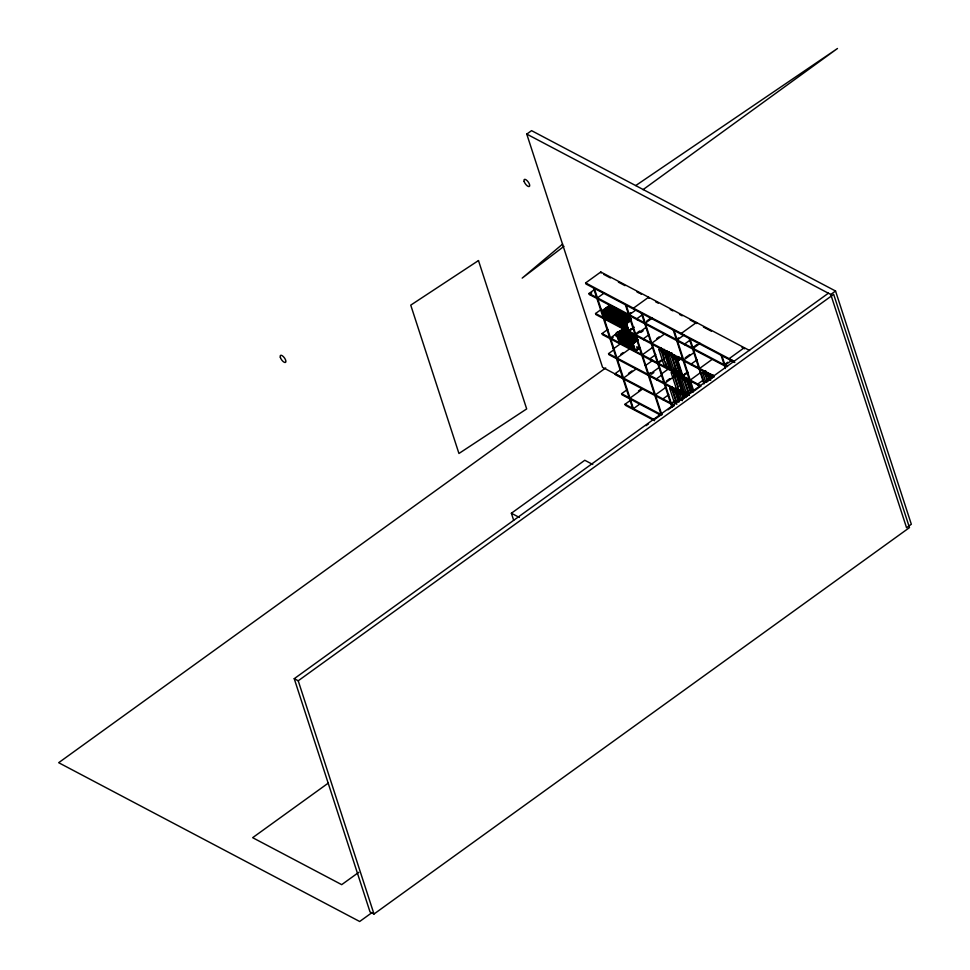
<?xml version="1.0" encoding="UTF-8"?>
<svg xmlns="http://www.w3.org/2000/svg" width="970" height="970" viewBox="0 0 970 970"><rect width="100%" height="100%" fill="white"/><g stroke="black" fill="none" stroke-linecap="round" stroke-linejoin="round"><path stroke-width="1.45" d="M562.636 244.064L522.187 278.111L563.97 246.344M643.025 189.659L837.486 48.5L635.738 185.561M526.771 134.102L531.56 130.647L835.546 291.024L911.327 524.261L906.55 527.716L830.769 294.48L526.771 134.102L602.552 367.339L622.643 377.936M734.799 362.501L585.953 283.98L585.613 282.937L600.782 271.988L749.616 350.522M725.342 366.248L589.384 294.516L589.045 293.473L594.877 289.266M589.384 294.516L591.712 292.843M604.431 292.855L597.435 297.899L594.343 288.405M714.199 376.978L595.895 314.559L595.556 313.516L601.388 309.309M604.528 318.257L602.079 310.727L609.657 305.247M610.324 305.598L602.661 311.03L605.195 318.609M603.073 311.249L610.651 305.78L602.988 311.2L605.522 318.778M610.991 305.95L603.328 311.382L605.777 318.912L603.413 311.418M611.318 306.132L603.655 311.552L606.189 319.13M611.573 306.253L603.983 311.734L606.517 319.312M604.067 311.77L611.658 306.302M611.985 306.484L604.322 311.904L606.856 319.482M612.312 306.653L604.649 312.085L607.099 319.615L604.734 312.122M605.074 312.304L612.652 306.823L604.989 312.255L607.511 319.833M612.979 307.005L605.316 312.425L607.85 320.003M613.319 307.175L605.644 312.607L608.093 320.136M613.561 307.308L605.983 312.776L608.517 320.355M606.068 312.825L613.646 307.357M613.974 307.526L606.311 312.958L608.845 320.536M614.313 307.708L606.65 313.128L609.172 320.706M614.98 308.06L607.305 313.48L609.839 321.058M615.307 308.23L607.644 313.662L610.178 321.24M615.562 308.363L607.972 313.831L610.421 321.361M615.635 308.411L608.057 313.88L610.506 321.409M615.974 308.581L608.311 314.013L610.833 321.579M616.302 308.751L608.639 314.183L611.173 321.761M616.556 308.884L608.966 314.353L611.415 321.894M616.641 308.933L609.051 314.401L611.5 321.931M616.968 309.103L609.305 314.535L611.84 322.113M617.296 309.284L609.633 314.704L612.167 322.282M602.079 310.727L609.972 314.886L617.55 309.418L609.997 305.429L602.321 310.849L604.771 318.39M612.834 322.634L610.385 315.104L617.963 309.636L622.206 311.867M618.302 309.806L610.639 315.238L613.161 322.816M618.545 309.939L610.967 315.408L613.501 322.986M611.051 315.456L618.63 309.988M618.957 310.157L611.294 315.589L613.743 323.119M619.296 310.339L611.633 315.759L614.155 323.337M614.495 323.507L611.961 315.941L619.539 310.461M612.046 315.978L619.624 310.509M614.737 323.64L612.3 316.111L619.963 310.679M612.628 316.293L620.291 310.861M620.545 310.994L612.955 316.462L615.489 324.041M613.04 316.511L620.618 311.03M620.958 311.212L613.295 316.632L615.817 324.21M621.285 311.382L613.622 316.814L616.071 324.344L613.707 316.85M621.54 311.515L613.962 316.984L616.483 324.562M614.034 317.032L621.624 311.564M621.952 311.734L614.289 317.166L616.823 324.744M622.279 311.916L614.616 317.336L617.065 324.877M622.534 312.049L614.956 317.517L617.478 325.095M615.041 317.554L622.619 312.085L624.195 312.922M622.946 312.267L615.283 317.687L617.817 325.265M623.286 312.437L615.623 317.869L618.145 325.435M623.528 312.57L615.95 318.039L618.399 325.568M623.613 312.607L616.035 318.087L618.484 325.617M623.94 312.789L616.277 318.221L618.812 325.787M624.28 312.958L616.617 318.39L619.139 325.968M624.522 313.092L616.944 318.56L619.393 326.102L617.029 318.609L624.607 313.14L625.856 313.795L618.278 319.263L610.385 315.104M624.947 313.31L617.284 318.742L619.806 326.32M625.274 313.492L617.611 318.912L620.145 326.49M625.529 313.625L617.938 319.094L620.388 326.623M625.601 313.662L618.023 319.13L620.473 326.672M621.139 327.023L618.69 319.482L626.268 314.013L628.851 315.371L635.01 334.335L639.666 330.964M618.945 319.615L626.523 314.147L619.018 319.663L621.467 327.193M621.721 327.326L619.272 319.797L626.935 314.365M627.263 314.535L619.6 319.967L622.134 327.545M627.517 314.668L619.939 320.149L622.461 327.714M620.024 320.185L627.602 314.716M700.607 386.412L602.406 334.614L602.067 333.559L607.899 329.351M627.929 314.886L620.266 320.318L622.716 327.848L620.351 320.367M630.827 312.607L628.487 314.292L625.407 304.786M628.269 315.068L620.606 320.488L623.128 328.066M620.933 320.67L628.511 315.201L621.018 320.718L623.467 328.248M636.32 309.685L629.324 314.729L626.232 305.235M628.924 315.42L621.261 320.84L623.71 328.381M621.6 321.021L629.263 315.589M629.506 315.723L621.928 321.191L624.462 328.769M622.012 321.24L629.845 315.905M629.93 315.941L622.267 321.373L624.789 328.951M625.044 329.072L622.594 321.543L630.257 316.123M630.512 316.244L622.922 321.725L625.456 329.303M623.007 321.761L629.506 317.081M629.845 317.251L623.261 321.894L625.783 329.473M630.173 317.42L623.589 322.076L626.038 329.606L623.674 322.113M626.45 329.824L623.928 322.246L630.415 317.554M624.001 322.295L630.5 317.602M629.748 318.56L624.256 322.416L626.79 329.994M630.088 318.73L624.583 322.598L627.117 330.176M630.755 319.082L625.25 322.949L627.784 330.527M631.082 319.263L625.589 323.119L628.111 330.697M631.337 319.385L625.917 323.301L628.366 330.831L626.002 323.337L631.409 319.433M630.658 320.391L626.244 323.471L628.778 331.049L634.198 327.145M618.69 319.482L626.584 323.653L630.912 320.524M642.71 314.51L636.878 318.718L637.217 319.761M616.289 333.777L610.457 337.984L604.286 318.997M618.617 332.104L623.286 328.733M613.125 337.354L610.797 339.039L616.968 358.039L629.797 348.776M619.345 342.677L616.896 335.147L624.474 329.679M624.813 329.849L617.15 335.28L619.672 342.859M625.141 330.03L617.478 335.45L620.012 343.028M625.395 330.164L617.805 335.632L620.254 343.162M625.48 330.2L617.89 335.668L620.339 343.21M625.808 330.382L618.145 335.802L620.679 343.38M626.135 330.552L618.472 335.984L621.006 343.562M619.139 336.335L626.802 330.903M627.141 331.073L619.466 336.505L622 344.083M627.384 331.207L619.806 336.675L622.34 344.253M619.891 336.723L627.469 331.255M622.582 344.386L620.133 336.857L627.796 331.425M629.53 330.091L631.7 328.527M628.693 331L631.943 328.66M628.136 331.607L620.473 337.026L622.995 344.605M628.378 331.74L620.8 337.208L623.334 344.786M633.361 328.054L629.033 331.182L626.584 323.653M620.885 337.245L628.463 331.776M628.803 331.958L621.127 337.378L623.577 344.92M629.13 332.128L621.467 337.56L624.001 345.138M629.372 332.261L621.794 337.73L624.328 345.308M621.879 337.778L629.457 332.31M629.797 332.48L622.134 337.912L624.656 345.49M630.124 332.661L622.461 338.081L624.91 345.611M630.379 332.783L622.788 338.263L625.323 345.829M622.873 338.3L630.464 332.831M646.772 321.021L650.276 318.5M630.791 333.001L623.128 338.433L625.662 346.011M623.54 338.651L625.989 346.181L623.455 338.603L631.118 333.183M652.264 318.087L645.268 323.143L642.188 313.637M623.868 338.833L631.458 333.353L623.795 338.785L626.317 346.363M631.785 333.534L624.122 338.954L626.656 346.532M632.125 333.704L624.45 339.136L626.899 346.666M616.896 335.147L624.789 339.306L632.367 333.838M627.651 347.066L625.201 339.524L632.779 334.056M633.119 334.238L625.456 339.658L627.978 347.236M620.873 343.489L613.877 348.533L613.052 348.097M633.786 334.589L626.111 340.009L628.645 347.587M634.113 334.759L626.45 340.191L628.984 347.757M634.356 334.892L626.778 340.361L629.227 347.89M687.148 395.93L608.917 354.656L608.578 353.613L614.41 349.394M634.441 334.929L626.862 340.409L629.312 347.939M634.78 335.111L627.117 340.543L629.639 348.109M635.107 335.28L627.444 340.712L629.979 348.291M646.335 327.193L635.835 334.771L629.663 315.771M635.447 335.462L627.857 340.931L630.561 348.594M628.111 341.064L635.774 335.632M640.843 332.455L643.171 330.77M628.778 341.416L636.356 335.947L628.851 341.452L631.3 348.994M631.555 349.127L629.106 341.586L636.769 336.166M637.108 336.335L629.433 341.767L631.967 349.345M636.271 337.245L629.772 341.937L632.307 349.515M629.857 341.986L636.356 337.293M636.684 337.463L630.1 342.119L632.549 349.649L630.185 342.155M637.011 337.645L630.439 342.289L632.961 349.867M633.301 350.037L630.767 342.471L637.266 337.778M630.852 342.507L636.259 338.603M636.599 338.772L631.094 342.64L633.628 350.218M636.926 338.954L631.434 342.81L633.883 350.352M637.181 339.088L631.761 342.992L634.295 350.57M631.846 343.041L637.266 339.124M637.593 339.306L632.101 343.162L634.622 350.74L637.872 348.4M637.933 339.476L632.428 343.344L634.877 350.873L638.212 348.57M632.755 343.513L638.175 339.609L632.84 343.562L635.289 351.091M625.201 339.524L633.095 343.695L637.423 340.567M620.8 354.232L623.14 352.546M649.221 334.553L643.389 338.76L643.728 339.803M605.704 367.945L58.673 762.699L359.676 921.5L371.934 912.649M635.204 351.055L639.618 347.963M639.873 348.097L635.544 351.225L633.095 343.695M656.787 338.542L659.115 336.857M664.608 333.922L651.779 343.186L645.608 324.186M674.247 405.727L615.429 374.699L615.089 373.656L619.757 370.285M652.846 347.236L642.346 354.814L636.174 335.814L628.439 341.234L630.973 348.812M669.348 367.727L663.819 364.732L658.848 349.418L661.213 347.709M628.475 373.426L631.979 370.904M678.673 337.851L676.332 339.536L673.253 330.03M655.744 354.596L649.912 358.803L650.252 359.846M636.308 368.818L623.48 378.082L617.308 359.082M664.426 349.83L662.11 351.492L664.486 352.74L669.555 368.479L666.402 366.805L661.431 351.504L664.365 349.382M684.165 334.917L677.169 339.973L674.077 330.467M664.462 350.194L662.11 351.492M652.774 360.307L645.778 365.363L644.941 364.926M664.486 352.74L666.79 351.079M667.117 351.334L664.583 353.165L661.431 351.504M665.493 353.177C668.645 354.571 662.595 352.268 667.869 351.467M666.705 353.553L669.142 351.795M674.926 368.976L672.634 370.637L670.876 369.703L665.905 354.402L669.348 351.916M666.463 354.268C669.87 356.524 663.589 353.359 668.9 352.51M666.572 354.583L668.948 352.874M667.784 354.959L670.221 353.201M660.97 360.27L657.466 362.792L651.294 343.792M665.905 354.402L667.651 355.323L671.094 352.837M662.959 359.858L658.29 363.229L652.119 344.229M672.186 353.541L669.943 355.166L672.137 353.177M690.555 339.755L684.723 343.962L685.062 345.005M674.72 355.262L672.416 356.924L674.78 358.172L679.849 373.911L676.696 372.237L671.725 356.936L674.089 355.226M660.097 414.869L621.94 394.741L621.6 393.699L627.432 389.491M650.361 372.735L648.033 374.42L641.861 355.42M672.513 357.251L674.768 355.626M659.357 367.291L648.857 374.856L642.686 355.857M651.537 374.226L653.865 372.541M674.78 358.172L677.084 356.511M674.89 358.5L677.133 356.875M677.412 356.766L674.877 358.597L671.725 356.936M675.69 358.294C679.085 360.549 672.804 357.384 678.127 356.536M676.999 358.985L679.436 357.227M696.945 344.58L692.277 347.939L689.197 338.445M687.512 372.759L682.928 376.069L681.182 375.135L676.199 359.834L679.643 357.348M681.752 358.136L678.188 360.707L676.866 360.015L679.206 357.942M676.866 360.015L679.242 358.306M700.11 343.332L693.113 348.388L690.022 338.882M676.769 359.7L678.078 360.391L680.516 358.633M676.199 359.834L677.957 360.755L681.389 358.282M668.718 368.721L661.722 373.777L660.897 373.341M638.49 390.946L640.83 389.261M685.184 357.894L689.84 354.523M642.819 388.861L629.991 398.124L623.819 379.124M662.255 374.638L656.423 378.846L656.763 379.888M694.18 352.437L683.68 360.015L677.509 341.016M654.604 420.701L625.371 405.278L625.032 404.235L630.864 400.028M675.023 368.236L672.756 370.273L675.132 368.551M674.138 371.183L671.883 372.807L674.089 370.819M676.672 372.904L674.368 374.565L676.733 375.814L681.801 391.541L678.648 389.879L673.677 374.565L676.041 372.856M674.465 374.881L676.72 373.256M666.305 381.149L669.809 378.627M697.066 359.797L691.234 364.005L691.574 365.047M674.138 376.542L664.814 383.271L658.63 364.271M676.733 375.814L679.036 374.153M679.364 374.408L676.83 376.239L673.677 374.565M677.63 375.923C681.025 378.191 674.756 375.014 680.067 374.165M677.739 376.251L680.115 374.529M640.418 403.617L633.422 408.661L630.33 399.167M678.952 376.627L681.389 374.856M687.172 392.05L684.881 393.699L683.122 392.777L678.151 377.463L681.595 374.99M678.709 377.33C682.116 379.597 675.835 376.433 681.158 375.572M678.818 377.657L681.195 375.936M665.869 387.333L655.368 394.899L649.197 375.899M676.878 359.349L675.12 358.427L680.091 373.729L682.953 375.378L687.706 371.959M681.74 375.014L683.05 375.705L687.803 372.274M680.031 378.033L682.468 376.275M678.151 377.463L679.909 378.397L683.692 375.778M689.524 394.899L686.372 393.226L681.389 377.924L683.753 376.214M684.432 376.615C677.266 378.203 690.191 381.064 681.389 377.924M674.671 403.666L669.688 388.352L672.064 386.654M684.444 379.161L686.76 377.5M712.453 359.167L699.625 368.43L693.453 349.43M688.942 395.311L683.971 379.997L686.336 378.3M687.015 378.7L684.662 379.997L687.027 381.246L690.749 392.801M676.793 404.357L672.271 390.437L675.217 388.315M677.424 392.85L673.071 390.752L675.265 388.764M673.071 390.752L675.314 389.128M687.027 381.246L689.33 379.585M668.766 394.681L662.934 398.888L663.274 399.931M689.658 379.84L687.124 381.671L683.971 379.997M687.936 381.355C691.331 383.623 685.05 380.458 690.373 379.597M688.033 381.683L700.692 372.48M672.962 390.437L675.326 391.686L677.642 390.013M675.435 392.001L677.678 390.376M677.957 390.279L675.423 392.098L672.271 390.437M705.869 382.301L702.704 372.553L705.069 370.843M676.236 391.795C679.63 394.05 673.35 390.886 678.673 390.037M676.332 392.11L678.709 390.401M705.748 371.243L703.492 372.868L705.699 370.879M689.112 383.089C692.277 384.484 686.226 382.18 691.489 381.38M677.545 392.486L679.982 390.728M679.461 401.689L676.757 393.335L680.031 391.092M681.11 392.498L678.733 394.22L677.424 393.529L679.752 391.443M513.663 520.272L511.372 513.239L584.789 460.265L592.767 464.472M677.424 393.529L679.788 391.807M677.315 393.202L678.624 393.893L681.061 392.135M707.542 381.598L705.275 374.638L707.651 372.929M676.757 393.335L678.503 394.257L680.794 392.607M708.282 372.965L705.966 374.626L708.342 375.875L709.337 379.088M706.075 374.953L708.318 373.329M708.342 375.875L710.646 374.214M727.67 362.246L724.178 364.768L721.086 355.275M703.577 379.84L697.745 384.047L698.085 385.09M710.974 374.468L708.439 376.299L705.275 374.638M674.817 400.792L671.325 403.314L665.153 384.314M709.349 376.311C712.501 377.706 706.451 375.414 711.725 374.602M732.01 360.161L725.002 365.205L721.922 355.711M683.474 398.658L682.577 395.869L684.941 394.159M685.729 397.433L683.256 395.869L685.572 394.196M683.365 396.184L685.608 394.56M710.549 376.687L712.998 374.929M710.658 380.325L709.761 377.536L713.035 375.293M712.804 376.008L710.428 377.718L712.756 375.645M294.237 678.685L298.214 680.782L833.679 294.371L909.472 527.607L373.996 914.019L370.019 911.909L294.237 678.685L828.465 293.158M646.044 425.672L648.481 423.902M653.356 420.386L661.892 414.238M667.978 409.837L674.077 405.448M681.376 400.161L687.475 395.772M692.35 392.256L700.873 386.096M705.748 382.58L713.059 377.306M830.769 294.48L835.546 291.024M328.26 783.117L252.649 837.68L341.695 884.652L358.767 872.333M618.763 337.536L616.787 336.469M639.363 348.4L637.387 347.333M603.776 274.437L610.421 277.941M618.387 282.149L625.032 285.653M636.999 291.97L639.654 293.364M640.564 293.849L641.4 294.286M655.599 301.779L658.266 303.186M670.221 309.491L672.877 310.897M679.521 314.401L682.177 315.808M690.155 320.015L696.799 323.519L696.46 322.476L681.304 333.413L681.631 334.456M703.444 327.023L711.422 331.231M741.977 347.357L744.645 348.751L744.305 347.709L729.137 358.657L729.476 359.7M585.613 282.937L734.46 361.458M589.045 293.473L727.524 366.539M595.556 313.516L713.859 375.936M624.498 330.903L621.115 330.406L616.399 332.734L615.477 334.48L615.938 336.008L617.647 336.917M633.604 335.705L634.465 336.166M669.834 354.85L672.198 356.099L677.387 372.237L679.752 373.486M703.395 372.553L705.76 373.802L707.663 379.791M658.848 349.418L662.001 351.079L659.636 349.733M672.295 356.511L669.142 354.85L674.114 370.164L677.278 371.825M702.704 372.553L705.857 374.226M710.428 377.051L708.682 376.13L710.028 380.301M710.319 377.403L711.64 378.094M709.761 377.536L711.507 378.458M636.526 346.884L638.248 347.793M674.708 369.837L677.072 371.086M674.805 370.152L677.181 371.401M680.552 373.28L681.874 373.971M680.661 373.595L681.971 374.299M669.458 368.054L667.093 366.805L665.614 362.222M602.067 333.559L700.267 385.369M671.786 372.48L674.15 373.729L678.321 386.678M674.247 374.153L671.094 372.492L676.066 387.794L678.176 388.909M678.818 376.99L677.072 376.057L682.043 391.371L683.802 392.292M689.124 382.422L687.366 381.489L690.992 392.632M689.428 394.475L686.954 392.911M682.601 391.237L683.923 391.928M681.595 390.801L679.23 389.552L681.704 391.116M608.578 353.613L688.106 395.566M672.853 389.916L669.688 388.352M683.159 395.348L679.994 393.796L682.249 400.743M683.256 395.869L685.632 397.118M682.577 395.869L684.674 396.985M615.089 373.656L673.907 404.684M621.6 393.699L661.055 414.505L654.883 395.505M625.032 404.235L654.265 419.658M511.372 513.239L519.35 517.446M617.441 331.995L618.205 333.353M724.517 365.811L725.402 368.527M699.964 369.473L704.378 383.041M692.616 348.994L698.8 367.994M699.14 369.036L703.99 383.962M684.02 361.058L690.191 380.058M690.531 381.101L693.611 390.595L692.786 390.158L689.694 380.664M676.672 340.579L682.844 359.579M683.183 360.622L689.355 379.622M692.919 392.171L690.203 383.829L688.445 382.907L691.622 392.644M685.002 380.98L689.076 393.505M677.957 360.755L682.928 376.069M678.236 363.52L681.401 373.268M679.909 378.397L684.881 393.699M680.176 381.161L681.534 385.332M667.651 355.323L672.634 370.637M648.954 298.275L648.615 297.232L633.459 308.169L633.798 309.212M667.93 358.088L666.572 353.917L664.826 352.995L669.797 368.297M678.503 394.257L680.309 399.834M675.666 391.928L678.83 401.665M662.449 352.474L664.717 359.433M675.326 391.686L678.6 401.847M673.301 391.407L676.466 401.156M671.664 404.357L672.537 407.073M641.352 313.201L644.444 322.707M644.783 323.75L650.955 342.749M657.805 363.835L663.977 382.835M664.317 383.877L670.488 402.877M670.828 403.92L671.713 406.636M655.708 395.942L661.892 414.942M641.522 354.377L635.35 335.377L627.772 340.882L630.221 348.424M648.372 375.463L654.544 394.463M632.513 343.38L634.962 350.922M627.444 330.346L625.007 322.816L630.415 318.912L624.922 322.767L627.372 330.309M631.519 342.859L633.968 350.388M622.679 321.591L625.129 329.121M629.19 341.634L631.64 349.164M621.685 321.058L624.122 328.6M628.196 341.1L630.645 348.642M621.346 320.888L624.049 328.551M619.357 319.833L621.806 327.375M628.317 347.418L625.868 339.876L633.446 334.407L625.783 339.839L628.233 347.369M618.278 319.263L620.727 326.805M624.789 339.306L627.238 346.848M624.534 339.173L626.984 346.714M622.546 338.13L624.995 345.659M600.782 271.988L601.121 273.031M614.701 317.384L617.15 324.914M621.212 337.427L623.661 344.956M620.218 336.905L622.667 344.435M612.713 316.329L615.162 323.859M619.224 336.372L621.673 343.901M612.373 316.159L615.077 323.822M621.588 343.865L618.884 336.202L626.39 330.685L618.884 336.202L621.249 343.683M611.379 315.626L613.828 323.168M609.972 314.886L612.422 322.416M609.512 320.888L607.062 313.346L614.556 307.842L607.062 313.346L609.427 320.84M605.729 312.655L608.178 320.185M602.406 310.897L604.856 318.427M597.775 298.942L603.946 317.942M593.507 287.969L596.598 297.463M596.938 298.505L603.11 317.505M603.449 318.548L609.621 337.548M609.96 338.591L616.132 357.591M616.471 358.633L622.643 377.633M622.982 378.688L629.166 397.688M629.506 398.731L632.586 408.224M298.214 680.782L373.996 914.019M478.477 260.566L410.746 305.138L458.943 453.487L526.674 408.916L478.477 260.566M524.176 181.56A4.292 1.71 54.2 0 0 529.099 186.555A4.292 1.71 54.2 0 0 527.219 180.76A4.292 1.71 54.2 0 0 524.176 181.56M280.378 357.481A4.292 1.71 54.2 0 0 285.313 362.477A4.292 1.71 54.2 0 0 283.434 356.693A4.292 1.71 54.2 0 0 280.378 357.481"/></g></svg>
